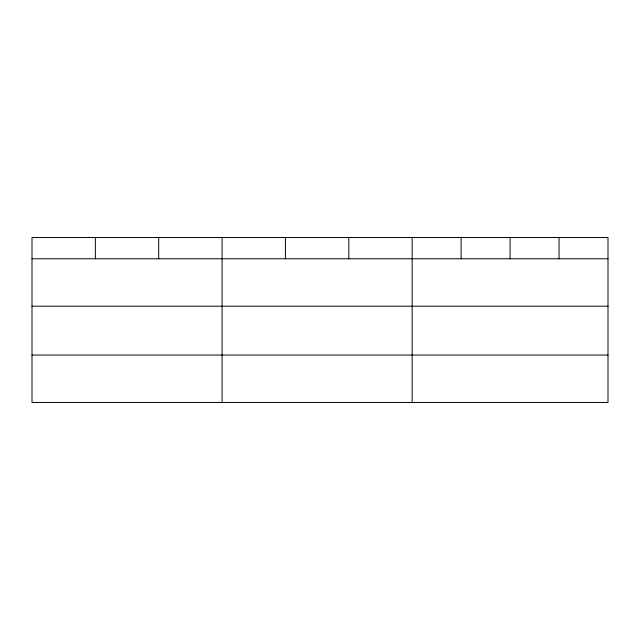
<?xml version="1.0" encoding="UTF-8"?>
<svg xmlns="http://www.w3.org/2000/svg" width="640" height="640" viewBox="0 0 640 640"><rect width="100%" height="100%" fill="white"/><g stroke="black" fill="none" stroke-linecap="round" stroke-linejoin="round"><path stroke-width="0.96" d="M608 306.192L608 237.504L32 237.504L32 402.496L608 402.496L608 306.192L32 306.192M32 258.76L608 258.76M32 355.064L608 355.064M559.04 237.504L559.04 258.76M510.08 237.504L510.08 258.76M461.12 237.504L461.12 258.76M412.16 237.504L412.16 402.496M348.8 237.504L348.8 258.76M285.44 237.504L285.44 258.76M222.08 237.504L222.08 402.496M158.72 237.504L158.72 258.76M95.36 237.504L95.36 258.76"/></g></svg>
